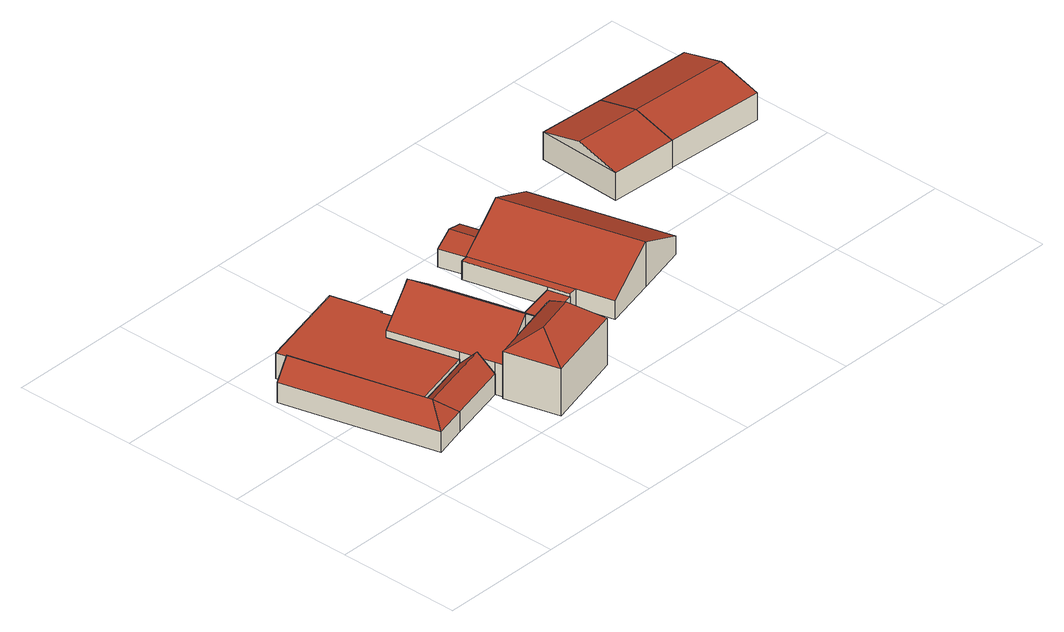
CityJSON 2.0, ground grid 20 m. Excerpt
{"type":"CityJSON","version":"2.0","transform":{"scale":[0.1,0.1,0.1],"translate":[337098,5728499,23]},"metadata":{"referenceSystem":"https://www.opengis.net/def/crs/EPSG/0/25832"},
"CityObjects":{
"building1":{"type":"Building","attributes":{"Gemeindeschluessel":"05170048","Geometrietyp2DReferenz":"3000","function":"31001_2720"},"address":[{"country":"Germany","locality":"Wesel","thoroughfareNumber":"11","thoroughfareName":"An der Lackfabrik"}],"children":["building1-1","building1-2"]},
"building1-1":{"type":"BuildingPart","attributes":{"roofType":"5000","measuredHeight":6.22},"parents":["building1"],"geometry":[{"type":"Solid","lod":"2","boundaries":[[[[0,1,2,3]],[[4,5,1,0]],[[6,7,5,4]],[[8,9,7,6]],[[10,11,9,8]],[[12,13,14,15]],[[3,2,13,12]],[[0,3,12,16]],[[12,15,16]],[[1,5,7,9,11,14,13,2]],[[15,14,11,10]],[[6,4,0,16,15,16,10,8]],[[16,15,10]]]],"semantics":{"surfaces":[{"type":"WallSurface"},{"type":"RoofSurface"},{"type":"GroundSurface"},{"type":"ClosureSurface"}],"values":[[0,0,0,0,0,0,0,1,1,2,3,1,3]]}}]},
"building1-2":{"type":"BuildingPart","attributes":{"roofType":"5000","measuredHeight":6.2},"parents":["building1"],"geometry":[{"type":"Solid","lod":"2","boundaries":[[[[17,18,11,10]],[[19,20,18,17]],[[21,22,20,19]],[[15,14,22,21]],[[17,10,16,19]],[[21,19,16,15]],[[18,20,22,14,11]],[[10,11,14,15]],[[10,15,16]]]],"semantics":{"surfaces":[{"type":"WallSurface"},{"type":"RoofSurface"},{"type":"GroundSurface"},{"type":"ClosureSurface"}],"values":[[0,0,0,0,1,1,2,3,3]]}}]},
"building2":{"type":"Building","attributes":{"Geometrietyp2DReferenz":"3000","Gemeindeschluessel":"05170048","function":"31001_2720","roofType":"1000","measuredHeight":4.22},"address":[{"country":"Germany","locality":"Wesel","thoroughfareNumber":"11","thoroughfareName":"An der Lackfabrik"}],"geometry":[{"type":"Solid","lod":"2","boundaries":[[[[23,24,25,26]],[[27,28,24,23]],[[29,30,28,27]],[[31,32,30,29]],[[33,34,32,31]],[[35,36,34,33]],[[37,38,36,35]],[[39,40,38,37]],[[41,42,40,39]],[[43,44,42,41]],[[26,25,44,43]],[[41,39,37,35,33,31,29,27,23,26,43]],[[24,28,30,32,34,36,38,40,42,44,25]]]],"semantics":{"surfaces":[{"type":"WallSurface"},{"type":"RoofSurface"},{"type":"GroundSurface"}],"values":[[0,0,0,0,0,0,0,0,0,0,0,1,2]]}}]},
"building3":{"type":"Building","attributes":{"name":"Löhrbergshof","Geometrietyp2DReferenz":"3000","Gemeindeschluessel":"05170048","function":"31001_1010","roofType":"3200","measuredHeight":11.19},"address":[{"country":"Germany","locality":"Wesel","thoroughfareNumber":"11","thoroughfareName":"An der Lackfabrik"}],"geometry":[{"type":"Solid","lod":"2","boundaries":[[[[45,46,47,48]],[[49,50,46,45]],[[51,52,50,49]],[[53,54,52,51]],[[55,56,54,53]],[[48,47,56,55]],[[57,48,55,58]],[[55,53,58]],[[58,53,51,49,45,57]],[[45,48,57]],[[46,50,52,54,56,47]]]],"semantics":{"surfaces":[{"type":"WallSurface"},{"type":"RoofSurface"},{"type":"GroundSurface"}],"values":[[0,0,0,0,0,0,1,1,1,1,2]]}}]},
"building4":{"type":"Building","attributes":{"Geometrietyp2DReferenz":"3000","Gemeindeschluessel":"05170048","function":"31001_2720","roofType":"3100","measuredHeight":10},"address":[{"country":"Germany","locality":"Wesel","thoroughfareNumber":"11","thoroughfareName":"An der Lackfabrik"}],"geometry":[{"type":"Solid","lod":"2","boundaries":[[[[59,60,61,62]],[[63,64,60,59]],[[65,22,64,63]],[[66,18,22,65]],[[67,68,18,66]],[[69,70,68,67]],[[71,72,70,69]],[[73,74,72,71]],[[75,76,74,73]],[[77,78,76,75]],[[62,61,78,77]],[[69,67,66,65,63,59,71]],[[62,77,75,73,71,59]],[[60,64,22,18,68,70,72,74,76,78,61]]]],"semantics":{"surfaces":[{"type":"WallSurface"},{"type":"RoofSurface"},{"type":"GroundSurface"}],"values":[[0,0,0,0,0,0,0,0,0,0,0,1,1,2]]}}]},
"building5":{"type":"Building","attributes":{"Gemeindeschluessel":"05170048","Geometrietyp2DReferenz":"3000","function":"31001_2720"},"address":[{"country":"Germany","locality":"Wesel","thoroughfareNumber":"11","thoroughfareName":"An der Lackfabrik"}],"children":["building5-1","building5-2","building5-3","building5-4"]},
"building5-1":{"type":"BuildingPart","attributes":{"roofType":"3100","measuredHeight":7.45},"parents":["building5"],"geometry":[{"type":"MultiSurface","lod":"2","boundaries":[[[79,80,81,82]],[[83,84,80,79]],[[85,86,87,88]],[[89,90,86,85]],[[91,92,90,89]],[[82,81,92,91]],[[88,93,83,79,82,85]],[[91,89,85,82]],[[80,84,94,87,86,90,92,81]],[[93,94,84,83]],[[95,96,93,88,97]],[[94,96,95,98]],[[87,98,95,97]]],"semantics":{"surfaces":[{"type":"WallSurface"},{"type":"RoofSurface"},{"type":"GroundSurface"},{"type":"ClosureSurface"}],"values":[0,0,0,0,0,0,1,1,2,3,0,3,3]}}]},
"building5-2":{"type":"BuildingPart","attributes":{"roofType":"1000","measuredHeight":2.57},"parents":["building5"],"geometry":[{"type":"Solid","lod":"2","boundaries":[[[[99,100,101,102]],[[103,104,105,106]],[[102,101,104,103]],[[106,99,102,103]],[[100,105,104,101]],[[99,106,105,100]]]],"semantics":{"surfaces":[{"type":"WallSurface"},{"type":"RoofSurface"},{"type":"GroundSurface"},{"type":"ClosureSurface"}],"values":[[0,0,0,1,2,3]]}}]},
"building5-3":{"type":"BuildingPart","attributes":{"roofType":"1000","measuredHeight":3.11},"parents":["building5"],"geometry":[{"type":"MultiSurface","lod":"2","boundaries":[[[107,108,109,110]],[[111,112,108,107]],[[93,94,112,111]],[[113,105,84,83]],[[110,109,100,114]],[[113,83,93,111,107,110,114]],[[108,112,94,84,105,100,109]],[[83,84,94,93]],[[113,114,99,106]],[[100,105,106,99]]],"semantics":{"surfaces":[{"type":"WallSurface"},{"type":"RoofSurface"},{"type":"GroundSurface"},{"type":"ClosureSurface"}],"values":[0,0,0,0,0,1,2,3,0,3]}}]},
"building5-4":{"type":"BuildingPart","attributes":{"roofType":"3100","measuredHeight":4.19},"parents":["building5"],"geometry":[{"type":"MultiSurface","lod":"2","boundaries":[[[115,116,112,117]],[[118,119,116,115]],[[120,121,119,118]],[[97,87,121,120]],[[97,120,118,95]],[[115,117,95,118]],[[112,116,119,121,87,98]],[[96,117,112,94]],[[95,96,94,98]],[[97,95,98,87]]],"semantics":{"surfaces":[{"type":"WallSurface"},{"type":"RoofSurface"},{"type":"GroundSurface"},{"type":"ClosureSurface"}],"values":[0,0,0,0,1,1,2,0,3,3]}}]},
"building6":{"type":"Building","attributes":{"Geometrietyp2DReferenz":"3000","Gemeindeschluessel":"05170048","function":"31001_2720","roofType":"3100","measuredHeight":6.4},"address":[{"country":"Germany","locality":"Wesel","thoroughfareNumber":"11","thoroughfareName":"An der Lackfabrik"}],"geometry":[{"type":"Solid","lod":"2","boundaries":[[[[122,123,124,125]],[[126,127,123,122]],[[128,129,127,126]],[[125,124,129,128]],[[122,130,126]],[[128,131,125]],[[125,131,130,122]],[[126,130,131,128]],[[123,127,129,124]]]],"semantics":{"surfaces":[{"type":"WallSurface"},{"type":"RoofSurface"},{"type":"GroundSurface"}],"values":[[0,0,0,0,0,0,1,1,2]]}}]},
"building7":{"type":"Building","attributes":{"Geometrietyp2DReferenz":"3000","Gemeindeschluessel":"05170048","function":"31001_2720","roofType":"3100","measuredHeight":6.32},"address":[{"country":"Germany","locality":"Wesel","thoroughfareNumber":"11","thoroughfareName":"An der Lackfabrik"}],"geometry":[{"type":"Solid","lod":"2","boundaries":[[[[132,133,134,122]],[[135,136,133,132]],[[126,137,136,135]],[[122,134,137,126]],[[132,138,135]],[[126,130,122]],[[122,130,138,132]],[[135,138,130,126]],[[133,136,137,134]]]],"semantics":{"surfaces":[{"type":"WallSurface"},{"type":"RoofSurface"},{"type":"GroundSurface"}],"values":[[0,0,0,0,0,0,1,1,2]]}}]}
},
"vertices":[
[35,322,65],[35,322,3],[8,315,3],[8,315,37],[58,328,40],[58,328,3],[59,329,39],[59,329,3],[61,329,37],[61,329,3],[111,135,37],[111,135,3],[71,68,37],[71,68,3],[124,82,3],[124,82,37],[91,102,65],
[210,161,37],[210,161,3],[217,135,65],[217,135,3],[224,108,37],[224,108,3],
[204,396,44],[204,396,2],[51,357,2],[51,357,44],[224,317,44],[224,317,2],[221,317,44],[221,317,2],[230,284,44],[230,284,2],[181,271,44],[181,271,2],[210,161,44],[210,161,2],[111,135,44],[111,135,2],[61,329,44],[61,329,2],[59,329,44],[59,329,2],[58,328,44],[58,328,2],
[222,92,83],[222,92,5],[245,4,5],[245,4,83],[228,93,83],[228,93,5],[349,126,83],[349,126,5],[356,127,83],[356,127,5],[378,40,83],[378,40,5],[267,57,117],[333,75,117],
[289,110,103],[289,110,3],[349,126,3],[349,126,56],[228,93,56],[228,93,3],[224,108,56],[210,161,56],[181,271,56],[181,271,3],[230,284,93],[230,284,3],[242,287,103],[242,287,3],[303,303,56],[303,303,3],[336,179,56],[336,179,3],[344,145,56],[344,145,3],
[470,109,33],[470,109,2],[556,131,2],[556,131,77],[455,169,33],[455,169,2],[497,356,77],[497,356,2],[476,350,2],[476,350,66],[583,378,33],[583,378,2],[642,154,33],[642,154,2],[412,333,33],[412,333,2],[444,342,44],[412,333,32],[476,350,32],[444,342,2],
[432,201,28],[432,201,2],[336,179,2],[336,179,28],[344,145,28],[344,145,2],[441,166,2],[441,166,28],
[412,332,33],[412,332,2],[400,330,2],[400,330,33],[411,333,33],[411,333,2],[441,166,33],[432,201,33],
[400,375,32],[400,375,2],[411,333,32],[433,384,44],[433,384,2],[465,393,32],[465,393,2],
[800,438,47],[800,438,1],[690,444,1],[690,444,47],[794,299,47],[794,299,1],[684,304,47],[684,304,1],[797,369,65],[687,374,65],
[963,431,47],[963,431,2],[800,438,2],[958,291,47],[958,291,2],[794,299,2],[961,361,65]
]}
